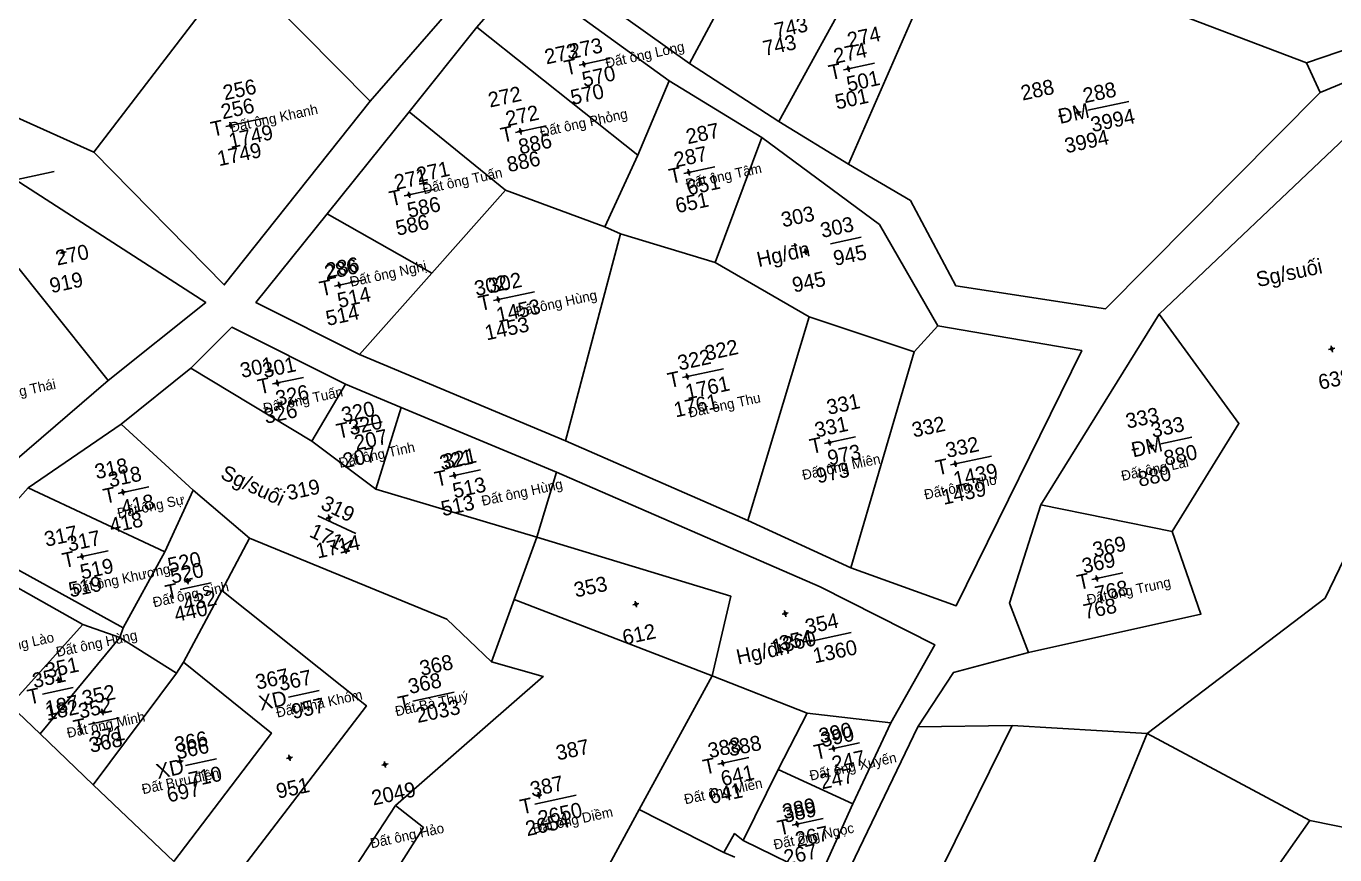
# Model space of a CAD drawing. Extents: x 537054 to 538409, y 1836408 to 1837892.
# Drawn here: x 537898.9 to 538160.4, y 1837251.3 to 1837416.8 of the extents above; entities that cross this region are included whole.
import ezdxf

# ---------------------------------------------------------------- set-up
doc = ezdxf.new("R2010")
doc.units = 0
for name, color, linetype in [('Level 11', 7, 'Continuous'), ('Level 15', 7, 'Continuous'), ('Level 2', 7, 'Continuous'), ('Level 22', 7, 'Continuous'), ('Level 45', 7, 'Continuous'), ('Level 56', 7, 'Continuous'), ('Level 63', 7, 'Continuous')]:
    doc.layers.add(name, color=color, linetype=linetype)

msp = doc.modelspace()

# ---------------------------------------------------------------- linework, layer by layer
at = {"layer": 'Level 11'}
for p, q in [((538010.05, 1837409.2), (538009.75, 1837409.14)), ((538010.29, 1837409.57), (538010.05, 1837409.2)), ((538010.05, 1837409.2), (538010.42, 1837408.97)), ((538010.22, 1837409.87), (538010.29, 1837409.57)), ((538010.66, 1837409.33), (538010.29, 1837409.57)), ((538010.42, 1837408.97), (538010.66, 1837409.33)), ((538010.42, 1837408.97), (538010.48, 1837408.66)), ((538010.96, 1837409.4), (538010.66, 1837409.33)), ((538063.08, 1837408.95), (538063.14, 1837408.65)), ((538062.91, 1837408.28), (538062.59, 1837408.21)), ((538063.14, 1837408.65), (538062.91, 1837408.28)), ((538062.91, 1837408.28), (538063.27, 1837408.04)), ((538063.51, 1837408.41), (538063.14, 1837408.65)), ((538063.27, 1837408.04), (538063.51, 1837408.41)), ((538063.27, 1837408.04), (538063.34, 1837407.74)), ((538063.82, 1837408.48), (538063.51, 1837408.41)), ((538108.76, 1837399.54), (538108.45, 1837399.47)), ((538109, 1837399.91), (538108.76, 1837399.54)), ((538108.76, 1837399.54), (538109.13, 1837399.3)), ((538108.93, 1837400.21), (538109, 1837399.91)), ((538109.37, 1837399.67), (538109, 1837399.91)), ((538109.13, 1837399.3), (538109.37, 1837399.67)), ((538109.13, 1837399.3), (538109.2, 1837399)), ((538109.68, 1837399.74), (538109.37, 1837399.67)), ((537939.44, 1837396.96), (537939.14, 1837396.89)), ((537939.68, 1837397.33), (537939.44, 1837396.96)), ((537939.44, 1837396.96), (537939.81, 1837396.72)), ((537939.61, 1837397.64), (537939.68, 1837397.33)), ((537940.05, 1837397.09), (537939.68, 1837397.33)), ((537939.81, 1837396.72), (537940.05, 1837397.09)), ((537939.81, 1837396.72), (537939.88, 1837396.41)), ((537940.35, 1837397.15), (537940.05, 1837397.09)), ((537997.34, 1837395.77), (537997.04, 1837395.7)), ((537997.58, 1837396.14), (537997.34, 1837395.77)), ((537997.34, 1837395.77), (537997.71, 1837395.53)), ((537997.51, 1837396.45), (537997.58, 1837396.14)), ((537997.94, 1837395.9), (537997.58, 1837396.14)), ((537997.71, 1837395.53), (537997.94, 1837395.9)), ((537998.25, 1837395.96), (537997.94, 1837395.9)), ((537997.71, 1837395.53), (537997.77, 1837395.22)), ((538031.23, 1837387.93), (538030.99, 1837387.56)), ((538031.16, 1837388.25), (538031.23, 1837387.93)), ((538031.59, 1837387.7), (538031.23, 1837387.93)), ((538031.9, 1837387.76), (538031.59, 1837387.7)), ((538030.99, 1837387.56), (538030.68, 1837387.5)), ((538030.99, 1837387.56), (538031.36, 1837387.33)), ((538031.36, 1837387.33), (538031.59, 1837387.7)), ((538031.36, 1837387.33), (538031.42, 1837387.01)), ((537975.1, 1837383.08), (537974.79, 1837383.01)), ((537975.33, 1837383.45), (537975.1, 1837383.08)), ((537975.1, 1837383.08), (537975.46, 1837382.84)), ((537975.27, 1837383.75), (537975.33, 1837383.45)), ((537975.7, 1837383.21), (537975.33, 1837383.45)), ((537975.46, 1837382.84), (537975.7, 1837383.21)), ((537975.46, 1837382.84), (537975.53, 1837382.54)), ((537976, 1837383.28), (537975.7, 1837383.21)), ((537906.13, 1837372.26), (537906.19, 1837371.96)), ((538054.59, 1837372.09), (538054.35, 1837371.72)), ((538054.52, 1837372.4), (538054.59, 1837372.09)), ((538054.95, 1837371.85), (538054.59, 1837372.09)), ((537905.95, 1837371.59), (537905.64, 1837371.52)), ((537906.19, 1837371.96), (537905.95, 1837371.59)), ((537905.95, 1837371.59), (537906.32, 1837371.35)), ((537906.56, 1837371.72), (537906.19, 1837371.96)), ((537906.32, 1837371.35), (537906.56, 1837371.72)), ((537906.32, 1837371.35), (537906.39, 1837371.05)), ((537906.87, 1837371.79), (537906.56, 1837371.72)), ((538054.35, 1837371.72), (538054.04, 1837371.65)), ((538054.35, 1837371.72), (538054.72, 1837371.48)), ((538054.72, 1837371.48), (538054.95, 1837371.85)), ((538054.72, 1837371.48), (538054.78, 1837371.17)), ((538055.27, 1837371.92), (538054.95, 1837371.85)), ((537961.14, 1837365.06), (537960.84, 1837364.99)), ((537961.38, 1837365.43), (537961.14, 1837365.06)), ((537961.14, 1837365.06), (537961.51, 1837364.82)), ((537961.31, 1837365.74), (537961.38, 1837365.43)), ((537961.75, 1837365.19), (537961.38, 1837365.43)), ((537961.51, 1837364.82), (537961.75, 1837365.19)), ((537961.51, 1837364.82), (537961.58, 1837364.51)), ((537962.05, 1837365.26), (537961.75, 1837365.19)), ((537992.91, 1837362.16), (537992.61, 1837362.09)), ((537993.15, 1837362.53), (537992.91, 1837362.16)), ((537992.91, 1837362.16), (537993.28, 1837361.92)), ((537993.08, 1837362.84), (537993.15, 1837362.53)), ((537993.52, 1837362.29), (537993.15, 1837362.53)), ((537993.28, 1837361.92), (537993.52, 1837362.29)), ((537993.28, 1837361.92), (537993.35, 1837361.61)), ((537993.82, 1837362.35), (537993.52, 1837362.29)), ((538159.47, 1837352.3), (538159.16, 1837352.24)), ((538159.71, 1837352.67), (538159.47, 1837352.3)), ((538159.47, 1837352.3), (538159.84, 1837352.07)), ((538159.64, 1837352.99), (538159.71, 1837352.67)), ((538160.08, 1837352.44), (538159.71, 1837352.67)), ((538159.84, 1837352.07), (538160.08, 1837352.44)), ((538159.84, 1837352.07), (538159.91, 1837351.75)), ((538160.39, 1837352.5), (538160.08, 1837352.44)), ((537948.97, 1837346.17), (537949.03, 1837345.86)), ((538030.7, 1837346.78), (538030.39, 1837346.71)), ((538030.94, 1837347.14), (538030.7, 1837346.78)), ((538030.7, 1837346.78), (538031.07, 1837346.54)), ((538030.87, 1837347.45), (538030.94, 1837347.14)), ((538031.3, 1837346.91), (538030.94, 1837347.14)), ((538031.07, 1837346.54), (538031.3, 1837346.91)), ((538031.07, 1837346.54), (538031.13, 1837346.23)), ((538031.62, 1837346.97), (538031.3, 1837346.91)), ((537948.8, 1837345.49), (537948.49, 1837345.43)), ((537949.03, 1837345.86), (537948.8, 1837345.49)), ((537948.8, 1837345.49), (537949.16, 1837345.25)), ((537949.4, 1837345.62), (537949.03, 1837345.86)), ((537949.16, 1837345.25), (537949.4, 1837345.62)), ((537949.16, 1837345.25), (537949.23, 1837344.94)), ((537949.7, 1837345.69), (537949.4, 1837345.62)), ((537964.54, 1837336.62), (537964.24, 1837336.55)), ((537964.78, 1837336.98), (537964.54, 1837336.62)), ((537964.54, 1837336.62), (537964.91, 1837336.38)), ((537964.71, 1837337.3), (537964.78, 1837336.98)), ((537965.15, 1837336.75), (537964.78, 1837336.98)), ((537964.91, 1837336.38), (537965.15, 1837336.75)), ((537964.91, 1837336.38), (537964.98, 1837336.07)), ((537965.45, 1837336.81), (537965.15, 1837336.75)), ((538059.11, 1837333.59), (538058.81, 1837333.53)), ((538059.35, 1837333.96), (538059.11, 1837333.59)), ((538059.11, 1837333.59), (538059.48, 1837333.36)), ((538059.28, 1837334.27), (538059.35, 1837333.96)), ((538059.72, 1837333.72), (538059.35, 1837333.96)), ((538059.48, 1837333.36), (538059.72, 1837333.72)), ((538059.48, 1837333.36), (538059.54, 1837333.05)), ((538060.02, 1837333.79), (538059.72, 1837333.72)), ((538123.39, 1837332.91), (538123.08, 1837332.85)), ((538123.63, 1837333.28), (538123.39, 1837332.91)), ((538123.39, 1837332.91), (538123.76, 1837332.68)), ((538123.56, 1837333.6), (538123.63, 1837333.28)), ((538124, 1837333.04), (538123.63, 1837333.28)), ((538123.76, 1837332.68), (538124, 1837333.04)), ((538124.31, 1837333.11), (538124, 1837333.04)), ((538123.76, 1837332.68), (538123.83, 1837332.36)), ((537984.35, 1837327.72), (537984.41, 1837327.41)), ((538084.26, 1837329.32), (538083.95, 1837329.26)), ((538084.5, 1837329.69), (538084.26, 1837329.32)), ((538084.26, 1837329.32), (538084.63, 1837329.09)), ((538084.43, 1837330), (538084.5, 1837329.69)), ((538084.86, 1837329.46), (538084.5, 1837329.69)), ((538084.63, 1837329.09), (538084.86, 1837329.46)), ((538084.63, 1837329.09), (538084.69, 1837328.78)), ((538085.17, 1837329.52), (538084.86, 1837329.46)), ((537984.18, 1837327.04), (537983.86, 1837326.98)), ((537984.41, 1837327.41), (537984.18, 1837327.04)), ((537984.18, 1837327.04), (537984.54, 1837326.81)), ((537984.78, 1837327.17), (537984.41, 1837327.41)), ((537984.54, 1837326.81), (537984.78, 1837327.17)), ((537984.54, 1837326.81), (537984.61, 1837326.49)), ((537985.09, 1837327.24), (537984.78, 1837327.17)), ((537917.93, 1837323.66), (537917.62, 1837323.59)), ((537918.17, 1837324.02), (537917.93, 1837323.66)), ((537917.93, 1837323.66), (537918.3, 1837323.42)), ((537918.1, 1837324.33), (537918.17, 1837324.02)), ((537918.53, 1837323.79), (537918.17, 1837324.02)), ((537918.3, 1837323.42), (537918.53, 1837323.79)), ((537918.3, 1837323.42), (537918.36, 1837323.12)), ((537918.84, 1837323.85), (537918.53, 1837323.79)), ((537959.15, 1837318.59), (537958.84, 1837318.53)), ((537959.38, 1837318.96), (537959.15, 1837318.59)), ((537959.15, 1837318.59), (537959.51, 1837318.35)), ((537959.32, 1837319.27), (537959.38, 1837318.96)), ((537959.75, 1837318.72), (537959.38, 1837318.96)), ((537959.51, 1837318.35), (537959.75, 1837318.72)), ((537959.51, 1837318.35), (537959.58, 1837318.04)), ((537960.05, 1837318.79), (537959.75, 1837318.72)), ((537909.74, 1837310.82), (537909.43, 1837310.75)), ((537909.98, 1837311.19), (537909.74, 1837310.82)), ((537909.74, 1837310.82), (537910.11, 1837310.58)), ((537909.91, 1837311.49), (537909.98, 1837311.19)), ((537910.35, 1837310.95), (537909.98, 1837311.19)), ((537910.11, 1837310.58), (537910.35, 1837310.95)), ((537910.11, 1837310.58), (537910.18, 1837310.28)), ((537910.66, 1837311.02), (537910.35, 1837310.95)), ((538112.76, 1837306.81), (538112.52, 1837306.44)), ((538112.69, 1837307.13), (538112.76, 1837306.81)), ((538113.13, 1837306.58), (538112.76, 1837306.81)), ((537930.86, 1837305.9), (537930.54, 1837305.84)), ((537931.09, 1837306.27), (537930.86, 1837305.9)), ((537930.86, 1837305.9), (537931.22, 1837305.67)), ((537931.03, 1837306.58), (537931.09, 1837306.27)), ((537931.46, 1837306.04), (537931.09, 1837306.27)), ((537931.22, 1837305.67), (537931.46, 1837306.04)), ((537931.22, 1837305.67), (537931.29, 1837305.36)), ((537931.77, 1837306.1), (537931.46, 1837306.04)), ((538112.52, 1837306.44), (538112.22, 1837306.38)), ((538112.52, 1837306.44), (538112.89, 1837306.21)), ((538112.89, 1837306.21), (538113.13, 1837306.58)), ((538112.89, 1837306.21), (538112.96, 1837305.89)), ((538113.43, 1837306.64), (538113.13, 1837306.58)), ((538020.67, 1837301.69), (538020.43, 1837301.32)), ((538020.6, 1837302), (538020.67, 1837301.69)), ((538021.04, 1837301.46), (538020.67, 1837301.69)), ((538020.8, 1837301.09), (538021.04, 1837301.46)), ((538021.34, 1837301.52), (538021.04, 1837301.46)), ((538020.43, 1837301.32), (538020.13, 1837301.26)), ((538020.43, 1837301.32), (538020.8, 1837301.09)), ((538020.8, 1837301.09), (538020.86, 1837300.78)), ((538050.26, 1837299.43), (538049.96, 1837299.36)), ((538050.5, 1837299.8), (538050.26, 1837299.43)), ((538050.26, 1837299.43), (538050.63, 1837299.19)), ((538050.43, 1837300.11), (538050.5, 1837299.8)), ((538050.87, 1837299.56), (538050.5, 1837299.8)), ((538050.63, 1837299.19), (538050.87, 1837299.56)), ((538050.63, 1837299.19), (538050.7, 1837298.88)), ((538051.17, 1837299.62), (538050.87, 1837299.56)), ((537905.09, 1837286.2), (537904.78, 1837286.14)), ((537905.33, 1837286.57), (537905.09, 1837286.2)), ((537905.09, 1837286.2), (537905.46, 1837285.97)), ((537905.26, 1837286.88), (537905.33, 1837286.57)), ((537905.7, 1837286.34), (537905.33, 1837286.57)), ((537905.46, 1837285.97), (537905.7, 1837286.34)), ((537905.46, 1837285.97), (537905.53, 1837285.66)), ((537906.01, 1837286.4), (537905.7, 1837286.34)), ((537913.82, 1837279.77), (537913.51, 1837279.71)), ((537914.05, 1837280.14), (537913.82, 1837279.77)), ((537913.82, 1837279.77), (537914.18, 1837279.53)), ((537913.99, 1837280.45), (537914.05, 1837280.14)), ((537914.42, 1837279.9), (537914.05, 1837280.14)), ((537914.18, 1837279.53), (537914.42, 1837279.9)), ((537914.18, 1837279.53), (537914.25, 1837279.22)), ((537914.73, 1837279.97), (537914.42, 1837279.9)), ((538060.18, 1837272.85), (538059.95, 1837272.48)), ((538060.12, 1837273.17), (538060.18, 1837272.85)), ((538060.55, 1837272.61), (538060.18, 1837272.85)), ((538060.85, 1837272.68), (538060.55, 1837272.61)), ((537929.62, 1837270.23), (537929.38, 1837269.86)), ((537929.55, 1837270.53), (537929.62, 1837270.23)), ((537929.98, 1837269.99), (537929.62, 1837270.23)), ((537930.29, 1837270.06), (537929.98, 1837269.99)), ((537951.23, 1837270.61), (537950.93, 1837270.54)), ((537951.47, 1837270.98), (537951.23, 1837270.61)), ((537951.23, 1837270.61), (537951.6, 1837270.37)), ((537951.4, 1837271.28), (537951.47, 1837270.98)), ((537951.84, 1837270.74), (537951.47, 1837270.98)), ((537951.6, 1837270.37), (537951.84, 1837270.74)), ((537951.6, 1837270.37), (537951.67, 1837270.07)), ((537952.14, 1837270.81), (537951.84, 1837270.74)), ((538037.96, 1837270.22), (538038.02, 1837269.91)), ((538059.95, 1837272.48), (538059.64, 1837272.42)), ((538059.95, 1837272.48), (538060.31, 1837272.25)), ((538060.31, 1837272.25), (538060.55, 1837272.61)), ((538060.31, 1837272.25), (538060.38, 1837271.93)), ((537929.38, 1837269.86), (537929.08, 1837269.8)), ((537929.38, 1837269.86), (537929.75, 1837269.62)), ((537929.75, 1837269.62), (537929.98, 1837269.99)), ((537929.75, 1837269.62), (537929.81, 1837269.32)), ((537970.29, 1837269.26), (537969.98, 1837269.2)), ((537970.52, 1837269.63), (537970.29, 1837269.26)), ((537970.29, 1837269.26), (537970.65, 1837269.02)), ((537970.46, 1837269.93), (537970.52, 1837269.63)), ((537970.89, 1837269.39), (537970.52, 1837269.63)), ((537970.65, 1837269.02), (537970.89, 1837269.39)), ((537970.65, 1837269.02), (537970.72, 1837268.72)), ((537971.2, 1837269.46), (537970.89, 1837269.39)), ((538037.79, 1837269.54), (538037.48, 1837269.48)), ((538038.02, 1837269.91), (538037.79, 1837269.54)), ((538037.79, 1837269.54), (538038.16, 1837269.3)), ((538038.39, 1837269.67), (538038.02, 1837269.91)), ((538038.16, 1837269.3), (538038.39, 1837269.67)), ((538038.16, 1837269.3), (538038.22, 1837268.99)), ((538038.7, 1837269.74), (538038.39, 1837269.67)), ((538001.03, 1837263.12), (538000.73, 1837263.06)), ((538001.27, 1837263.49), (538001.03, 1837263.12)), ((538001.03, 1837263.12), (538001.4, 1837262.88)), ((538001.2, 1837263.8), (538001.27, 1837263.49)), ((538001.64, 1837263.25), (538001.27, 1837263.49)), ((538001.4, 1837262.88), (538001.64, 1837263.25)), ((538001.4, 1837262.88), (538001.47, 1837262.57)), ((538001.94, 1837263.32), (538001.64, 1837263.25)), ((538052.65, 1837257.37), (538052.35, 1837257.31)), ((538052.89, 1837257.74), (538052.65, 1837257.37)), ((538052.65, 1837257.37), (538053.02, 1837257.14)), ((538052.82, 1837258.05), (538052.89, 1837257.74)), ((538053.26, 1837257.5), (538052.89, 1837257.74)), ((538053.02, 1837257.14), (538053.26, 1837257.5)), ((538053.02, 1837257.14), (538053.08, 1837256.83)), ((538053.56, 1837257.57), (538053.26, 1837257.5))]:
    msp.add_line(p, q, dxfattribs=at)
for centre in [(538010.35, 1837409.27), (538063.21, 1837408.34), (538109.07, 1837399.6), (537939.75, 1837397.02), (537997.64, 1837395.83), (538031.29, 1837387.63), (537975.4, 1837383.14), (537906.26, 1837371.65), (538054.65, 1837371.78), (537961.45, 1837365.12), (537993.21, 1837362.22), (538159.77, 1837352.37), (538031, 1837346.84), (537949.1, 1837345.56), (537964.85, 1837336.68), (538059.41, 1837333.66), (538123.69, 1837332.98), (538084.56, 1837329.39), (537984.48, 1837327.11), (537918.23, 1837323.72), (537959.45, 1837318.66), (537910.05, 1837310.89), (537931.16, 1837305.97), (538112.83, 1837306.51), (538020.73, 1837301.39), (538050.56, 1837299.49), (537905.4, 1837286.27), (537914.12, 1837279.84), (537951.54, 1837270.68), (538060.25, 1837272.55), (537929.68, 1837269.93), (537970.59, 1837269.33), (538038.09, 1837269.61), (538001.34, 1837263.19), (538052.95, 1837257.44)]:
    msp.add_circle(centre, 0.075, dxfattribs=at)
at = {"layer": 'Level 15'}
for p, q in [((538009.38, 1837409.07), (538015.54, 1837410.4)), ((538062.23, 1837408.14), (538068.39, 1837409.47)), ((538111.02, 1837400.03), (538119.23, 1837401.81)), ((537938.77, 1837396.82), (537946.98, 1837398.59)), ((537996.67, 1837395.63), (538002.83, 1837396.95)), ((538030.31, 1837387.42), (538036.47, 1837388.75)), ((537974.43, 1837382.94), (537980.59, 1837384.26)), ((538059.59, 1837373.34), (538065.75, 1837374.67)), ((537960.48, 1837364.93), (537966.64, 1837366.25)), ((537992.24, 1837362.01), (538000.45, 1837363.78)), ((537948.13, 1837345.36), (537954.29, 1837346.69)), ((538030.03, 1837346.64), (538038.24, 1837348.41)), ((537963.87, 1837336.48), (537970.02, 1837337.81)), ((538058.43, 1837333.46), (538064.59, 1837334.79)), ((538125.65, 1837333.41), (538131.81, 1837334.74)), ((538083.59, 1837329.18), (538091.8, 1837330.95)), ((537983.51, 1837326.91), (537989.67, 1837328.24)), ((537917.25, 1837323.51), (537923.41, 1837324.84)), ((537957.17, 1837319.02), (537964.78, 1837315.47)), ((537909.08, 1837310.68), (537915.24, 1837312.01)), ((538111.86, 1837306.31), (538118.01, 1837307.64)), ((537929.67, 1837304.28), (537935.83, 1837305.61)), ((538055.51, 1837293.94), (538063.72, 1837295.71)), ((537902.12, 1837283.39), (537908.28, 1837284.72)), ((537951.3, 1837282.82), (537957.46, 1837284.15)), ((537976.18, 1837282.02), (537984.39, 1837283.79)), ((537911.32, 1837277.31), (537917.48, 1837278.64)), ((538059.28, 1837272.35), (538065.44, 1837273.68)), ((537930.75, 1837269.15), (537936.91, 1837270.48)), ((538037.11, 1837269.41), (538043.27, 1837270.74)), ((538000.56, 1837261.45), (538008.77, 1837263.23)), ((538051.98, 1837257.23), (538058.14, 1837258.56))]:
    msp.add_line(p, q, dxfattribs=at)
at = {"layer": 'Level 22'}
for points in [[(538193.99, 1837484.22), (538196.04, 1837449.33), (538185, 1837432.1), (538180.18, 1837418.2), (538154.71, 1837409.53)], [(538193.99, 1837484.22), (538207.02, 1837479.55), (538199.73, 1837437.67), (538188.23, 1837416.33), (538157.5, 1837403.62)], [(538021.66, 1837457.98), (538001.62, 1837430.69), (538031.41, 1837409.36)], [(537967.66, 1837401.85), (537993.32, 1837431.41), (537961.2, 1837453.02)], [(538031.41, 1837409.36), (538047.93, 1837440.22)], [(537940.9, 1837428.87), (537912.38, 1837391.67)], [(537940.9, 1837428.87), (537967.66, 1837401.85)], [(537988.91, 1837416.67), (537998.06, 1837427.14), (538027.41, 1837405.92)], [(538049.31, 1837397.83), (538065.86, 1837427.99)], [(538076.71, 1837420.14), (538107.87, 1837427.36), (538154.71, 1837409.53)], [(538076.71, 1837420.14), (538063.19, 1837389.28)], [(537975.4, 1837399.76), (537988.91, 1837416.67)], [(537988.91, 1837416.67), (538021.11, 1837391.09)], [(537912.38, 1837391.67), (537866.04, 1837412.5)], [(538031.41, 1837409.36), (538049.31, 1837397.83)], [(538154.71, 1837409.53), (538157.5, 1837403.62)], [(538222.39, 1837362.73), (538239.81, 1837391.7), (538204.09, 1837407), (538204.16, 1837407.56), (538185.47, 1837405.61), (538162.5, 1837394.58), (538125.32, 1837359.33)], [(537915.24, 1837346.09), (537934.77, 1837361.67), (537869.77, 1837403.52)], [(538027.41, 1837405.92), (538021.11, 1837391.09)], [(538045.89, 1837394.58), (538027.41, 1837405.92)], [(538157.5, 1837403.62), (538114.57, 1837360.35), (538084.69, 1837364.96), (538075.63, 1837382.01), (538063.19, 1837389.28)], [(537912.38, 1837391.67), (537938.47, 1837365.16), (537967.66, 1837401.85)], [(537959.01, 1837379.37), (537975.4, 1837399.76)], [(537975.4, 1837399.76), (537994.7, 1837384.1)], [(538063.19, 1837389.28), (538049.31, 1837397.83)], [(538045.89, 1837394.58), (538036.55, 1837369.63)], [(538081.06, 1837357.01), (538069.38, 1837377.22), (538045.89, 1837394.58)], [(538021.11, 1837391.09), (538014.55, 1837376.76)], [(538122.88, 1837275.52), (538158.47, 1837302.58), (538198.61, 1837385.67), (538222.39, 1837362.73)], [(537979.98, 1837367.53), (537994.7, 1837384.1)], [(537994.7, 1837384.1), (538014.55, 1837376.76)], [(537965.5, 1837351.24), (537944.79, 1837361.67), (537959.01, 1837379.37)], [(537979.98, 1837367.53), (537959.01, 1837379.37)], [(538017.65, 1837375.37), (538006.64, 1837333.99)], [(538014.55, 1837376.76), (538017.65, 1837375.37)], [(538017.65, 1837375.37), (538036.55, 1837369.63)], [(538036.55, 1837369.63), (538055.37, 1837358.77)], [(537897.42, 1837368.44), (537915.24, 1837346.09)], [(537965.5, 1837351.24), (537979.98, 1837367.53)], [(538101.65, 1837321.22), (538125.32, 1837359.33)], [(538125.32, 1837359.33), (538141.23, 1837337.5), (538127.87, 1837315.9)], [(537931.77, 1837348.51), (537939.98, 1837356.7), (537962.67, 1837345.33)], [(538043.13, 1837318.06), (538055.37, 1837358.77)], [(538055.37, 1837358.77), (538076.34, 1837351.78)], [(538081.06, 1837357.01), (538109.83, 1837352.05), (538084.73, 1837301.06), (538063.68, 1837308.62)], [(538076.34, 1837351.78), (538081.06, 1837357.01)], [(538006.64, 1837333.99), (537965.5, 1837351.24)], [(538063.68, 1837308.62), (538076.34, 1837351.78)], [(537917.84, 1837337.34), (537931.77, 1837348.51)], [(537956, 1837333.94), (537931.77, 1837348.51)], [(537915.24, 1837346.09), (537888.43, 1837322.99), (537873.23, 1837303.2)], [(537962.67, 1837345.33), (537956, 1837333.94)], [(537973.81, 1837340.69), (537962.67, 1837345.33)], [(537968.79, 1837324.38), (537973.81, 1837340.69)], [(538004.85, 1837327.75), (537973.81, 1837340.69)], [(537899.28, 1837324.59), (537917.84, 1837337.34)], [(537932.24, 1837324.14), (537917.84, 1837337.34)], [(537956, 1837333.94), (537968.79, 1837324.38)], [(538043.13, 1837318.06), (538006.64, 1837333.99)], [(538000.95, 1837314.79), (538004.85, 1837327.75)], [(538004.85, 1837327.75), (538057.57, 1837304.84), (538080.44, 1837293.26), (538071.69, 1837277.67)], [(537918.27, 1837296.64), (537888.78, 1837312.87), (537899.28, 1837324.59)], [(537926.6, 1837311.84), (537899.28, 1837324.59)], [(537926.6, 1837311.84), (537932.24, 1837324.14)], [(537932.24, 1837324.14), (537943.54, 1837314.57)], [(537968.79, 1837324.38), (538000.95, 1837314.79)], [(538099.17, 1837291.71), (538095.4, 1837301.57), (538101.65, 1837321.22)], [(538101.65, 1837321.22), (538127.87, 1837315.9)], [(538063.68, 1837308.62), (538043.13, 1837318.06)], [(537937.97, 1837304.1), (537943.54, 1837314.57)], [(537991.85, 1837289.83), (537982.98, 1837298.37), (537943.54, 1837314.57)], [(537996.4, 1837302.32), (538000.95, 1837314.79)], [(538035.99, 1837287.03), (538039.67, 1837302.95), (538000.95, 1837314.79)], [(538127.87, 1837315.9), (538133.64, 1837299.37), (538099.17, 1837291.71)], [(537876.75, 1837299.31), (537885.83, 1837311.06), (537910.2, 1837297.31)], [(537926.6, 1837311.84), (537918.27, 1837296.64)], [(537930.32, 1837289.78), (537937.97, 1837304.1)], [(537937.97, 1837304.1), (537966.88, 1837281.09), (537937.33, 1837242.44)], [(537991.85, 1837289.83), (537996.4, 1837302.32)], [(537996.4, 1837302.32), (538035.99, 1837287.03)], [(537910.2, 1837297.31), (537895.7, 1837281.19)], [(537917.62, 1837294.73), (537910.2, 1837297.31)], [(537918.27, 1837296.64), (537917.62, 1837294.73)], [(537917.62, 1837294.73), (537901.68, 1837275.47)], [(537917.62, 1837294.73), (537928.91, 1837287.57)], [(538077.04, 1837276.87), (538084.19, 1837287.7), (538099.17, 1837291.71)], [(537930.32, 1837289.78), (537947.9, 1837275.62), (537928.4, 1837249.94)], [(537928.91, 1837287.57), (537930.32, 1837289.78)], [(537972.69, 1837261.16), (538002.22, 1837286.96), (537991.85, 1837289.83)], [(537912.3, 1837265.32), (537928.91, 1837287.57)], [(538035.99, 1837287.03), (538021.41, 1837260.35)], [(538035.99, 1837287.03), (538054.93, 1837279.63)], [(537895.7, 1837281.19), (537901.68, 1837275.47)], [(538054.93, 1837279.63), (538049.16, 1837268.33)], [(538071.69, 1837277.67), (538054.93, 1837279.63)], [(537901.68, 1837275.47), (537912.3, 1837265.32)], [(538077.04, 1837276.87), (538034.42, 1837188.23)], [(538064.05, 1837261.51), (538071.69, 1837277.67)], [(538095.91, 1837277.17), (538077.04, 1837276.87)], [(538077.8, 1837165.8), (538122.88, 1837275.52)], [(538082.28, 1837249.44), (538095.91, 1837277.17)], [(538122.88, 1837275.52), (538095.91, 1837277.17)], [(538155.37, 1837258.18), (538122.88, 1837275.52)], [(538049.16, 1837268.33), (538042.16, 1837254.15)], [(538064.05, 1837261.51), (538049.16, 1837268.33)], [(537912.3, 1837265.32), (537928.4, 1837249.94)], [(537972.69, 1837261.16), (537952.3, 1837230.02)], [(537959.11, 1837226.54), (537978.28, 1837256.75), (537972.69, 1837261.16)], [(538021.41, 1837260.35), (538008.21, 1837236.08)], [(538021.41, 1837260.35), (538038.29, 1837251.79)], [(538042.16, 1837254.15), (538057.45, 1837246.7), (538064.05, 1837261.51)], [(538155.37, 1837258.18), (538121.99, 1837210.6), (538116.21, 1837198.72)], [(538155.37, 1837258.18), (538176.14, 1837253.98)], [(538042.16, 1837254.15), (538040.45, 1837255.56), (538038.29, 1837251.79)], [(538038.29, 1837251.79), (538040.51, 1837250.82)]]:
    msp.add_lwpolyline(points, dxfattribs=at)
at = {"layer": 'Level 63'}
msp.add_line((537884.92, 1837383.62), (537904.47, 1837387.84), dxfattribs=at)

# ---------------------------------------------------------------- texts
at = {"layer": 'Level 15'}
for s, rotation, p in [('743', 12.1827, (538048.77, 1837414.45)), ('273', 12.1827, (538007.75, 1837410.25)), ('274', 12.1827, (538060.59, 1837409.32)), ('T', 12.1827, (538006.77, 1837406.97)), ('570', 12.1827, (538010.33, 1837404.67)), ('T', 12.1827, (538059.61, 1837406.04)), ('501', 12.1827, (538063.18, 1837403.74)), ('288', 12.1827, (538110.41, 1837401.44)), ('256', 12.1827, (537938.16, 1837398.22)), ('272', 12.1827, (537995.04, 1837396.81)), ('ĐM', 12.1827, (538105.47, 1837397.3)), ('3994', 12.1827, (538111.97, 1837395.64)), ('T', 12.1827, (537936.15, 1837394.72)), ('1749', 12.1827, (537939.72, 1837392.42)), ('T', 12.1827, (537994.06, 1837393.53)), ('886', 12.1827, (537997.62, 1837391.23)), ('287', 12.1827, (538028.68, 1837388.6)), ('271', 12.1827, (537972.79, 1837384.12)), ('T', 12.1827, (538027.7, 1837385.32)), ('651', 12.1827, (538031.26, 1837383.02)), ('T', 12.1827, (537971.81, 1837380.84)), ('586', 12.1827, (537975.38, 1837378.54)), ('303', 12.1827, (538057.95, 1837374.52)), ('Hg/đn', 12.1827, (538045.25, 1837368.71)), ('945', 12.1827, (538060.54, 1837368.94)), ('286', 12.1827, (537958.84, 1837366.11)), ('Sg/suối', 12.1827, (538145.03, 1837364.7)), ('302', 12.1827, (537991.63, 1837363.41)), ('T', 12.1827, (537957.86, 1837362.83)), ('514', 12.1827, (537961.43, 1837360.53)), ('T', 12.1827, (537989.62, 1837359.91)), ('1453', 12.1827, (537993.19, 1837357.61)), ('322', 12.1827, (538029.42, 1837348.04)), ('301', 12.1827, (537946.49, 1837346.54)), ('T', 12.1827, (537945.51, 1837343.26)), ('T', 12.1827, (538027.42, 1837344.54)), ('1761', 12.1827, (538030.98, 1837342.24)), ('326', 12.1827, (537949.08, 1837340.96)), ('320', 12.1827, (537962.23, 1837337.66)), ('331', 12.1827, (538056.81, 1837334.64)), ('333', 12.1827, (538124.01, 1837334.59)), ('T', 12.1827, (537961.25, 1837334.38)), ('207', 12.1827, (537964.82, 1837332.08)), ('T', 12.1827, (538055.82, 1837331.36)), ('973', 12.1827, (538059.38, 1837329.06)), ('332', 12.1827, (538082.98, 1837330.58)), ('ĐM', 12.1827, (538120.1, 1837330.68)), ('880', 12.1827, (538126.6, 1837329.01)), ('321', 12.1827, (537981.87, 1837328.09)), ('T', 12.1827, (538080.98, 1837327.08)), ('318', 12.1827, (537915.63, 1837324.69)), ('Sg/suối', 334.9197, (537937.51, 1837326.58)), ('T', 12.1827, (537980.89, 1837324.81)), ('1439', 12.1827, (538084.54, 1837324.78)), ('513', 12.1827, (537984.46, 1837322.51)), ('T', 12.1827, (537914.64, 1837321.41)), ('418', 12.1827, (537918.2, 1837319.11)), ('319', 334.9197, (537957.53, 1837320.51)), ('1714', 334.9197, (537955.27, 1837314.95)), ('317', 12.1827, (537907.44, 1837311.86)), ('T', 12.1827, (537906.46, 1837308.58)), ('519', 12.1827, (537910.03, 1837306.28)), ('520', 12.1827, (537928.04, 1837305.46)), ('369', 12.1827, (538110.22, 1837307.49)), ('T', 12.1827, (538109.24, 1837304.21)), ('T', 12.1827, (537927.06, 1837302.18)), ('432', 12.1827, (537930.62, 1837299.88)), ('768', 12.1827, (538112.81, 1837301.91)), ('354', 12.1827, (538054.9, 1837295.34)), ('Hg/đn', 12.1827, (538041.16, 1837289.31)), ('1360', 12.1827, (538056.46, 1837289.54)), ('351', 12.1827, (537900.48, 1837284.57)), ('367', 12.1827, (537949.66, 1837284)), ('368', 12.1827, (537975.57, 1837283.42)), ('T', 12.1827, (537899.5, 1837281.29)), ('187', 12.1827, (537903.07, 1837278.99)), ('XD', 12.1827, (537945.75, 1837280.09)), ('T', 12.1827, (537973.56, 1837279.92)), ('352', 12.1827, (537909.68, 1837278.49)), ('957', 12.1827, (537952.25, 1837278.42)), ('2033', 12.1827, (537977.13, 1837277.62)), ('T', 12.1827, (537908.7, 1837275.21)), ('371', 12.1827, (537912.27, 1837272.91)), ('390', 12.1827, (538057.64, 1837273.53)), ('366', 12.1827, (537929.11, 1837270.34)), ('388', 12.1827, (538035.47, 1837270.59)), ('T', 12.1827, (538056.66, 1837270.25)), ('XD', 12.1827, (537925.2, 1837266.42)), ('T', 12.1827, (538034.49, 1837267.31)), ('247', 12.1827, (538060.23, 1837267.95)), ('710', 12.1827, (537931.7, 1837264.76)), ('641', 12.1827, (538038.06, 1837265.01)), ('387', 12.1827, (537999.95, 1837262.86)), ('T', 12.1827, (537997.94, 1837259.35)), ('389', 12.1827, (538050.35, 1837258.41)), ('2650', 12.1827, (538001.51, 1837257.05)), ('T', 12.1827, (538049.37, 1837255.13)), ('267', 12.1827, (538052.93, 1837252.83))]:
    msp.add_text(s, height=3, rotation=rotation, dxfattribs=at).set_placement(p)
at = {"layer": 'Level 2'}
for s, p in [('Đất ông Long', (538014.88, 1837408.49)), ('Đất ông Khanh', (537939.88, 1837395.59)), ('Đất ông Phỏng', (538001.77, 1837394.68)), ('Đất ông Tuấn', (537978.35, 1837383.27)), ('Đất ông Tâm', (538030.9, 1837384.3)), ('Đất ông Nghị', (537963.8, 1837364.77)), ('Đất ông Hùng', (537996.98, 1837358.77)), ('Đất ông Thái', (537889.99, 1837341.21)), ('Đất ông Tuấn', (537946.49, 1837339.5)), ('Đất ông Thu', (538031.41, 1837338.62)), ('Đất ông Tình', (537961.6, 1837328.59)), ('Đất ông Miên', (538054.19, 1837326.16)), ('Đất ông Lài', (538117.95, 1837326)), ('Đất ông Hùng', (537990.11, 1837321)), ('Đất ông Thơ', (538078.56, 1837322.25)), ('Đất ông Sự', (537917.33, 1837318.52)), ('Đất ông Khương', (537908.38, 1837303.35)), ('Đất ông Sinh', (537924.42, 1837300.73)), ('Đất ông Trung', (538111.06, 1837301.28)), ('Đất ông Lào', (537890.36, 1837290.79)), ('Đất ông Hùng', (537905.11, 1837290.82)), ('Đất Nhà Khóm', (537949.08, 1837278.7)), ('Đất Bà Thuý', (537972.85, 1837278.97)), ('Đất ông Minh', (537907.25, 1837274.64)), ('Đất ông Xuyến', (538055.67, 1837266.11)), ('Đất Bưu điện', (537922.23, 1837263.4)), ('Đất ông Miền', (538030.61, 1837261.38)), ('Đất ông Diềm', (538000.31, 1837255.52)), ('Đất ông Hảo', (537967.87, 1837252.59)), ('Đất ông Ngọc', (538048.47, 1837252.33))]:
    msp.add_text(s, height=2, rotation=12.1827, dxfattribs=at).set_placement(p)
at = {"layer": 'Level 45'}
for s, p in [('274', (538063.32, 1837412.54)), ('273', (538002.84, 1837409.19)), ('256', (537938.56, 1837402.01)), ('288', (538097.99, 1837401.96)), ('272', (537991.56, 1837400.57)), ('287', (538031.1, 1837393.25)), ('271', (537977.21, 1837385.6)), ('303', (538050.11, 1837376.64)), ('270', (537905.1, 1837369)), ('286', (537959.14, 1837366.49)), ('302', (537988.81, 1837362.91)), ('322', (538034.87, 1837349.99)), ('301', (537942, 1837346.54)), ('331', (538059.21, 1837339.18)), ('333', (538118.96, 1837336.42)), ('320', (537963.7, 1837335.1)), ('332', (538076.23, 1837334.64)), ('318', (537912.95, 1837326.32)), ('321', (537982.55, 1837328.34)), ('319', (537951.29, 1837322.11)), ('317', (537902.87, 1837312.83)), ('369', (538112.36, 1837310.72)), ('520', (537927.54, 1837307.61)), ('353', (538008.71, 1837302.69)), ('354', (538049.73, 1837292.01)), ('368', (537977.87, 1837287.04)), ('351', (537903.08, 1837286.56)), ('367', (537945.06, 1837284.28)), ('352', (537910.41, 1837281.06)), ('366', (537928.87, 1837271.79)), ('390', (538058.01, 1837272.75)), ('387', (538005.11, 1837270.14)), ('388', (538039.51, 1837270.92)), ('389', (538050.47, 1837257.66))]:
    msp.add_text(s, height=3, rotation=12.1827, dxfattribs=at).set_placement(p)
at = {"layer": 'Level 56'}
for s, p in [('743', (538046.47, 1837410.88)), ('570', (538008.03, 1837401.09)), ('501', (538060.88, 1837400.17)), ('3994', (538106.74, 1837391.43)), ('1749', (537937.42, 1837388.85)), ('886', (537995.31, 1837387.66)), ('651', (538028.96, 1837379.45)), ('586', (537973.07, 1837374.97)), ('919', (537903.93, 1837363.48)), ('945', (538052.32, 1837363.61)), ('514', (537959.12, 1837356.95)), ('1453', (537990.89, 1837354.05)), ('6382', (538157.45, 1837344.19)), ('1761', (538028.67, 1837338.67)), ('326', (537946.77, 1837337.38)), ('207', (537962.52, 1837328.51)), ('973', (538057.09, 1837325.48)), ('880', (538121.37, 1837324.8)), ('1439', (538082.23, 1837321.21)), ('513', (537982.15, 1837318.93)), ('418', (537915.9, 1837315.55)), ('1714', (537957.12, 1837310.48)), ('519', (537907.72, 1837302.71)), ('440', (537928.83, 1837297.8)), ('768', (538110.5, 1837298.33)), ('612', (538018.4, 1837293.21)), ('1360', (538048.24, 1837291.32)), ('182', (537903.07, 1837278.09)), ('368', (537911.79, 1837271.66)), ('247', (538057.92, 1837264.37)), ('697', (537927.35, 1837261.75)), ('951', (537949.21, 1837262.5)), ('2049', (537968.26, 1837261.15)), ('641', (538035.76, 1837261.43)), ('2654', (537999.01, 1837255.01)), ('267', (538050.63, 1837249.26))]:
    msp.add_text(s, height=3, rotation=12.1827, dxfattribs=at).set_placement(p)

doc.saveas('drawing.dxf')
